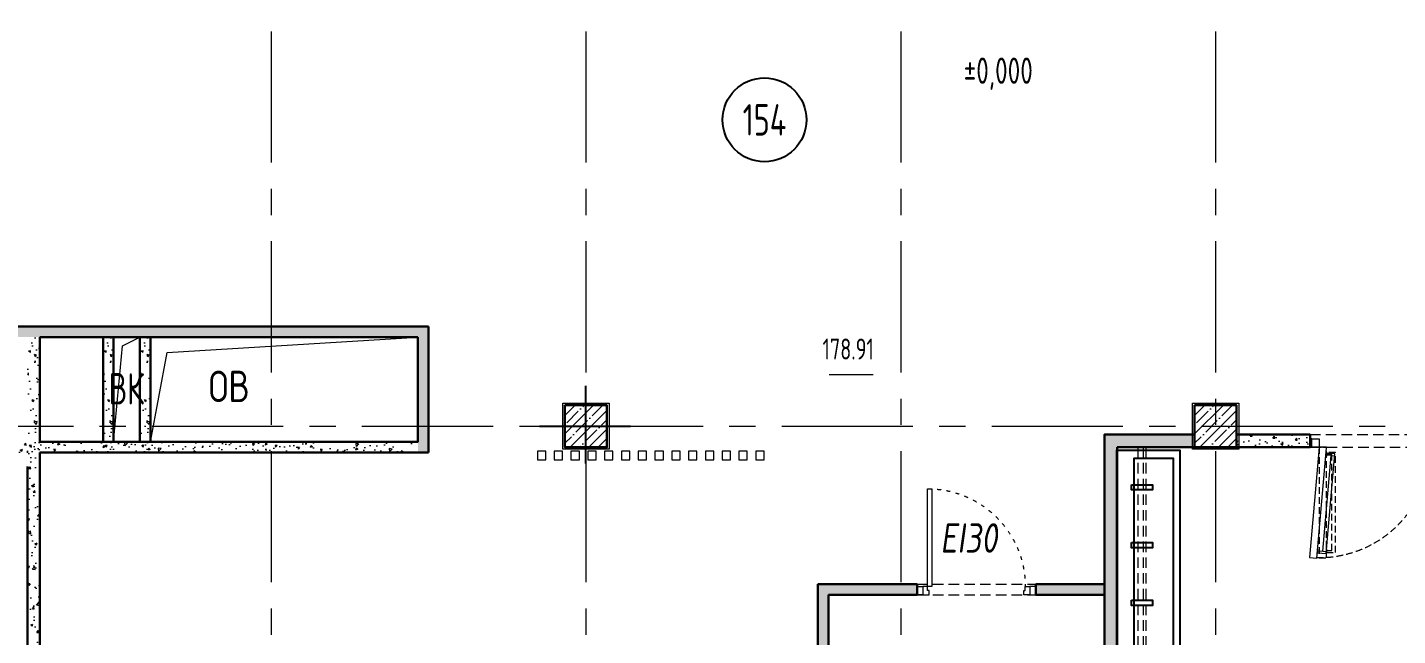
# Model space of a CAD drawing. Header units: millimetres. Extents: x -265044 to 366616, y 0 to 292181.
# Drawn here: x -211555 to -198500, y 116605 to 122402 of the extents above; entities that cross this region are included whole.
import ezdxf
from ezdxf import colors
from ezdxf.entities.mleader import LeaderData, LeaderLine
from ezdxf.enums import TextEntityAlignment as Align
from ezdxf.math import Vec2, Vec3

# ---------------------------------------------------------------- set-up
doc = ezdxf.new("R2010")
doc.units = ezdxf.units.MM
doc.header["$MEASUREMENT"] = 0
for name, pattern in [('ACAD_ISO03W100', [30, 12, -18]), ('ADSK_Штриховая_ш2 п1', [3, 2, -1]), ('CENTER', [2, 1.25, -0.25, 0.25, -0.25]), ('DASHED', [19.05, 12.7, -6.35])]:
    doc.linetypes.add(name, pattern=pattern)
doc.layers.get('0').update_dxf_attribs({"color": 250, "lineweight": 9})
doc.layers.get('Defpoints').update_dxf_attribs({"color": 6})
for name, color, linetype, lineweight in [('АР_Двери', 5, 'Continuous', 18), ('АР_Колонны', 5, 'Continuous', 30), ('АР_Колонны Штрих', 250, 'Continuous', 5), ('АР_Маркер экспликации', 239, 'Continuous', 13), ('АР_Номер помещения', 1, 'Continuous', 25), ('АР_Оси', 193, 'Continuous', 9), ('АР_Отметки', 250, 'Continuous', 15), ('АР_Перегородки витражные', 152, 'Continuous', 13), ('АР_Перегородки газоблок', 165, 'Continuous', 30), ('АР_Перегородки газоблок_Штрих', 165, 'Continuous', 5), ('АР_Подоконники', 163, 'Continuous', 9), ('АР_Помещения_площадь', 19, 'Continuous', 9), ('АР_Сущ Несущая стена', 202, 'Continuous', 30), ('АР_тонкая линия', 250, 'Continuous', 0), ('ТХ_пищеблок', 30, 'Continuous', 20), ('Эвакуация', 7, 'Continuous', 9)]:
    doc.layers.add(name, color=color, linetype=linetype, lineweight=lineweight)
doc.layers.add('АР_Отверстия', color=251, linetype='Continuous')
doc.layers.add('ТХ_сантехника', color=253, linetype='Continuous')
doc.layers.add('АР_ПБ_Двери', color=7, linetype='Continuous', lineweight=15, true_color=0xdb0000)
doc.styles.add('ICOCPEUR', font='isocpeur.ttf')
doc.styles.add('ISOCPEUR', font='isocpeur.ttf', dxfattribs={"width": 0.7})
doc.styles.get("Standard").update_dxf_attribs({"font": 'isocpeur.ttf'})
doc.styles.add('Архитект', font='isocpeur.ttf', dxfattribs={"width": 0.8, "oblique": 8})
pattern_1 = [(50, (0, 0), (215.17805, -18.82564), [22.5, -247.5]), (355, (0, 0), (-41.6254, 225.65764), [18, -198]), (100.45144, (17.93, -1.57), (173.55265, 206.832), [19.12206, -210.34263]), (46.1842, (0, 60), (320.1724, -49.65578), [33.75, -371.25]), (96.63564, (26.68, 55.86), (280.3986, 292.2356), [28.6831, -315.51413]), (351.18416, (0, 60), (280.3986, 292.2356), [27, -297]), (21, (30, 45), (179.07212, -120.78567), [22.5, -247.5]), (326, (30, 45), (72.9946, 217.54501), [18, -198]), (71.45144, (44.92, 34.93), (252.06671, 96.75935), [19.12206, -210.34263]), (37.5, (0, 0), (3.647957, 99.868156), [0, -195.6, 0, -201, 0, -198.75]), (7.5, (0, 0), (78.92086, 118.323514), [0, -114.6, 0, -191.1, 0, -75.75]), (327.5, (-66.9, 0), (160.14673, -6.766462), [0, -75, 0, -234, 0, -310.5]), (317.5, (-96.9, 0), (174.95585, 30.031495), [0, -97.5, 0, -155.4, 0, -220.5])]

# ---------------------------------------------------------------- blocks, each defined once
blk = doc.blocks.new('*U51')
at = {"layer": 'АР_Номер помещения', "color": 8}
blk.add_circle((-1643, -5356), 400, dxfattribs=at)
at = {"layer": 'АР_Помещения_площадь', "color": 8}
blk.add_line((-606, -7787), (-1028, -7787), dxfattribs=at)
at = {"color": 8, "style": 'ISOCPEUR', "width": 0.7, "flags": 1}
blk.add_attdef('КАТЕГОРИЯ', (-499, -2092), '', height=250, dxfattribs=at)
at = {"layer": 'АР_Номер помещения', "color": 8, "style": 'ISOCPEUR', "width": 0.7}
blk.add_attdef('НОМЕР_ПОМЕЩЕНИЯ', text='', height=300, dxfattribs=at).set_placement((-1643, -5356), align=Align.MIDDLE_CENTER)
at = {"layer": 'АР_Помещения_площадь', "color": 8, "lineweight": 30, "width": 0.7, "flags": 104}
blk.add_attdef('ИМЯ_ПОМЕЩЕНИЯ', text='', height=100, dxfattribs=at).set_placement((158, 1217), align=Align.MIDDLE_CENTER)
at = {"layer": 'АР_Помещения_площадь', "color": 8, "style": 'ISOCPEUR', "width": 0.7}
blk.add_attdef('ПЛОЩАДЬ_ПОМЕЩЕНИЯ', text='', height=200, dxfattribs=at).set_placement((-601, -7541), align=Align.MIDDLE_RIGHT)
blk = doc.blocks.new('1700-3')
at = {"color": 8}
for p, q in [((-416, 1465), (-422, 1430)), ((-90, 1407), (-96, 1373))]:
    blk.add_line(p, q, dxfattribs=at)
at = {"color": 8, "linetype": 'DASHED', "ltscale": 5}
for p, q in [((-80, 100), (-83, 135)), ((-991, 20), (-994, 55))]:
    blk.add_line(p, q, dxfattribs=at)
at = {"color": 8}
for points in [[(-476, 1526), (-12, 1444), (0, 1513), (-464, 1595)], [(0, -13), (-1051, -105), (-1057, -35), (-6, 57)]]:
    blk.add_lwpolyline(points, close=True, dxfattribs=at)
for points in [[(80, 1600), (0, 1600), (0, 1583), (80, 1583), (80, 1600)], [(0, 1583), (80, 1583), (80, 1513), (50, 1513), (50, 1513), (0, 1513), (0, 1583)], [(-392, 1511), (-427, 1517), (-441, 1434), (-76, 1369), (-61, 1453), (-96, 1459)], [(-407, 1514), (-416, 1465), (-90, 1407), (-81, 1456)], [(-972, -28), (-1007, -31), (-1014, 54), (-63, 137), (-56, 52), (-91, 49)], [(-987, -29), (-991, 20), (-80, 100), (-76, 50)], [(0, -83), (80, -83), (80, -13), (50, -13), (50, -13), (0, -13), (0, -83)], [(80, -100), (0, -100), (0, -83), (80, -83), (80, -100)]]:
    blk.add_lwpolyline(points, dxfattribs=at)
at = {"color": 8, "linetype": 'DASHED', "ltscale": 5}
for points in [[(-471, 1443), (0, 1443), (0, 1513), (-471, 1513)], [(0, -13), (-1055, -13), (-1055, 57), (0, 57)]]:
    blk.add_lwpolyline(points, close=True, dxfattribs=at)
for points in [[(-386, 1443), (-421, 1443), (-421, 1358), (-50, 1358), (-50, 1443), (-85, 1443)], [(-401, 1443), (-401, 1393), (-70, 1393), (-70, 1443)], [(-970, 57), (-1005, 57), (-1005, 142), (-50, 142), (-50, 57), (-85, 57)], [(-985, 57), (-985, 107), (-70, 107), (-70, 57)]]:
    blk.add_lwpolyline(points, dxfattribs=at)
for centre, radius, start, end in [((0, 1513), 471, 170, 270), ((0, -13), 1055, 90, 181.2023)]:
    blk.add_arc(centre, radius, start, end, dxfattribs=at)
blk = doc.blocks.new('раковина столовая 2')
at = {"color": 8}
for points in [[(970112, -22806), (970112, -17236), (969512, -17236), (969512, -22806)], [(969572, -22746), (969572, -17314), (969952, -17314), (969952, -22746)], [(969975, -17564), (969775, -17564), (969775, -17614), (969975, -17614)], [(969975, -18114), (969775, -18114), (969775, -18164), (969975, -18164)], [(969975, -18664), (969775, -18664), (969775, -18714), (969975, -18714)], [(969975, -19214), (969775, -19214), (969775, -19264), (969975, -19264)], [(969975, -19764), (969775, -19764), (969775, -19814), (969975, -19814)], [(969975, -20314), (969775, -20314), (969775, -20364), (969975, -20364)], [(969975, -20864), (969775, -20864), (969775, -20914), (969975, -20914)], [(969975, -21414), (969775, -21414), (969775, -21464), (969975, -21464)], [(969975, -21964), (969775, -21964), (969775, -22014), (969975, -22014)], [(969975, -22514), (969775, -22514), (969775, -22564), (969975, -22564)]]:
    blk.add_lwpolyline(points, close=True, dxfattribs=at)
blk = doc.blocks.new('*U1245')
at = {"color": 8}
blk.add_lwpolyline([(-100, 80), (-100, 1010), (-140, 1010), (-140, 80)], close=True, dxfattribs=at)
for points in [[(-1130, 0), (-1130, 80), (-1075, 80), (-1075, 0), (-1130, 0)], [(-1075, 80), (-1075, 0), (-1015, 0), (-1015, 40), (-1030, 40), (-1030, 80), (-1075, 80)], [(-55, 80), (-55, 0), (-115, 0), (-115, 40), (-100, 40), (-100, 80), (-55, 80)], [(0, 0), (0, 80), (-55, 80), (-55, 0), (0, 0)]]:
    blk.add_lwpolyline(points, dxfattribs=at)
at = {"color": 8, "linetype": 'ACAD_ISO03W100', "ltscale": 3}
blk.add_arc((-100, 80), 930, 90, 180, dxfattribs=at)
blk = doc.blocks.new('_DotSmall')
at = {"color": 8, "linetype": 'ByBlock', "const_width": 0.5}
blk.add_lwpolyline([(-0.0625, 0, 1), (0.0625, 0, 1)], format="xyb", close=True, dxfattribs=at)

msp = doc.modelspace()

# ---------------------------------------------------------------- hatches: boundary and pattern name
at = {"layer": 'АР_Колонны Штрих', "ltscale": 100}
h = msp.add_hatch(dxfattribs=at)
h.set_pattern_fill('ANSI35', color=8, scale=500)
h.set_pattern_definition([(45, (-1163486.01, 158672.16), (-88.388348, 88.388348), []), (45, (-1163397.63, 158672.16), (-88.388348, 88.388348), [156.25, -31.25, 0, -31.25])])
h.paths.add_polyline_path([(-206033.9, 118800.7), (-206433.9, 118800.7), (-206433.9, 118400.7), (-206033.9, 118400.7)])
h = msp.add_hatch(dxfattribs=at)
h.set_pattern_fill('ANSI35', color=8, scale=500)
h.set_pattern_definition([(45, (-1157486.01, 158672.16), (-88.388348, 88.388348), []), (45, (-1157397.63, 158672.16), (-88.388348, 88.388348), [156.25, -31.25, 0, -31.25])])
h.paths.add_polyline_path([(-200033.9, 118800.7), (-200433.9, 118800.7), (-200433.9, 118400.7), (-200033.9, 118400.7)])
at = {"layer": 'АР_Перегородки газоблок_Штрих', "ltscale": 100}
h = msp.add_hatch(dxfattribs=at)
h.set_pattern_fill('AR-CONC', color=8, scale=30)
h.set_pattern_definition([(50, (2627.93, 6749.96), (215.17805, -18.82564), [22.5, -247.5]), (355, (2627.93, 6749.96), (-41.6254, 225.65764), [18, -198]), (100.45144, (2645.86, 6748.4), (173.55265, 206.832), [19.12206, -210.34263]), (46.1842, (2627.93, 6809.96), (320.1724, -49.65578), [33.75, -371.25]), (96.63564, (2654.6, 6805.82), (280.3986, 292.2356), [28.6831, -315.51413]), (351.18416, (2627.93, 6809.96), (280.3986, 292.2356), [27, -297]), (21, (2657.93, 6794.96), (179.07212, -120.78567), [22.5, -247.5]), (326, (2657.93, 6794.96), (72.9946, 217.54501), [18, -198]), (71.45144, (2672.85, 6784.9), (252.06671, 96.75935), [19.12206, -210.34263]), (37.5, (2627.93, 6749.96), (3.647957, 99.868156), [0, -195.6, 0, -201, 0, -198.75]), (7.5, (2627.93, 6749.96), (78.92086, 118.323514), [0, -114.6, 0, -191.1, 0, -75.75]), (327.5, (2561.03, 6749.96), (160.14673, -6.766462), [0, -75, 0, -234, 0, -310.5]), (317.5, (2531.03, 6749.96), (174.95585, 30.031495), [0, -97.5, 0, -155.4, 0, -220.5])])
h.paths.add_polyline_path([(-207733.9, 119550.6), (-214372, 119550.6), (-214372, 119450.6), (-207833.9, 119450.6), (-207833.9, 118350.7), (-207733.9, 118350.7)])
h = msp.add_hatch(dxfattribs=at)
h.set_pattern_fill('AR-CONC', color=8, scale=30, angle=90)
h.set_pattern_definition([(140, (-98754.67, 329792.49), (18.82564, 215.17805), [22.5, -247.5]), (85, (-98754.67, 329792.49), (-225.65764, -41.6254), [18, -198]), (190.45144, (-98753.1, 329810.42), (-206.832, 173.55265), [19.12206, -210.34263]), (136.1842, (-98814.67, 329792.5), (49.65578, 320.1724), [33.75, -371.25]), (186.63564, (-98810.53, 329819.17), (-292.2356, 280.3986), [28.6831, -315.51413]), (81.18416, (-98814.67, 329792.5), (-292.2356, 280.3986), [27, -297]), (111, (-98799.67, 329822.49), (120.78567, 179.07212), [22.5, -247.5]), (56, (-98799.67, 329822.49), (-217.54501, 72.9946), [18, -198]), (161.45144, (-98789.6, 329837.4), (-96.75935, 252.06671), [19.12206, -210.34263]), (127.5, (-98754.67, 329792.49), (-99.868156, 3.647957), [0, -195.6, 0, -201, 0, -198.75]), (97.5, (-98754.67, 329792.49), (-118.323514, 78.92086), [0, -114.6, 0, -191.1, 0, -75.75]), (57.5, (-98754.67, 329725.59), (6.766462, 160.14673), [0, -75, 0, -234, 0, -310.5]), (47.5, (-98754.67, 329695.59), (-30.031495, 174.95585), [0, -97.5, 0, -155.4, 0, -220.5])])
h.paths.add_polyline_path([(-211555.4, 119450.6), (-211555.4, 118345.9), (-211435.4, 118345.9), (-211435.4, 119330.6), (-211435.4, 119450.6)])
h = msp.add_hatch(dxfattribs=at)
h.set_pattern_fill('AR-CONC', color=8, scale=30, angle=90)
h.set_pattern_definition([(140, (-98033.23, 329792.49), (18.82564, 215.17805), [22.5, -247.5]), (85, (-98033.23, 329792.49), (-225.65764, -41.6254), [18, -198]), (190.45144, (-98031.67, 329810.42), (-206.832, 173.55265), [19.12206, -210.34263]), (136.1842, (-98093.23, 329792.5), (49.65578, 320.1724), [33.75, -371.25]), (186.63564, (-98089.1, 329819.17), (-292.2356, 280.3986), [28.6831, -315.51413]), (81.18416, (-98093.23, 329792.5), (-292.2356, 280.3986), [27, -297]), (111, (-98078.23, 329822.49), (120.78567, 179.07212), [22.5, -247.5]), (56, (-98078.23, 329822.49), (-217.54501, 72.9946), [18, -198]), (161.45144, (-98068.17, 329837.4), (-96.75935, 252.06671), [19.12206, -210.34263]), (127.5, (-98033.235, 329792.49), (-99.868156, 3.647957), [0, -195.6, 0, -201, 0, -198.75]), (97.5, (-98033.23, 329792.49), (-118.323514, 78.92086), [0, -114.6, 0, -191.1, 0, -75.75]), (57.5, (-98033.235, 329725.59), (6.766462, 160.14673), [0, -75, 0, -234, 0, -310.5]), (47.5, (-98033.23, 329695.59), (-30.031495, 174.95585), [0, -97.5, 0, -155.4, 0, -220.5])])
h.paths.add_polyline_path([(-210833.9, 119450.6), (-210833.9, 118345.9), (-210733.9, 118345.9), (-210733.9, 119330.6), (-210733.9, 119450.6)])
h = msp.add_hatch(dxfattribs=at)
h.set_pattern_fill('AR-CONC', color=8, scale=30, angle=90)
h.set_pattern_definition([(140, (-97683.23, 329792.49), (18.82564, 215.17805), [22.5, -247.5]), (85, (-97683.23, 329792.49), (-225.65764, -41.6254), [18, -198]), (190.45144, (-97681.66, 329810.42), (-206.832, 173.55265), [19.12206, -210.34263]), (136.1842, (-97743.23, 329792.5), (49.65578, 320.1724), [33.75, -371.25]), (186.63564, (-97739.1, 329819.17), (-292.2356, 280.3986), [28.6831, -315.51413]), (81.18416, (-97743.23, 329792.5), (-292.2356, 280.3986), [27, -297]), (111, (-97728.23, 329822.49), (120.78567, 179.07212), [22.5, -247.5]), (56, (-97728.23, 329822.49), (-217.54501, 72.9946), [18, -198]), (161.45144, (-97718.17, 329837.4), (-96.75935, 252.06671), [19.12206, -210.34263]), (127.5, (-97683.23, 329792.49), (-99.868156, 3.647957), [0, -195.6, 0, -201, 0, -198.75]), (97.5, (-97683.23, 329792.49), (-118.323514, 78.92086), [0, -114.6, 0, -191.1, 0, -75.75]), (57.5, (-97683.23, 329725.59), (6.766462, 160.14673), [0, -75, 0, -234, 0, -310.5]), (47.5, (-97683.23, 329695.59), (-30.031495, 174.95585), [0, -97.5, 0, -155.4, 0, -220.5])])
h.paths.add_polyline_path([(-210483.9, 119450.6), (-210483.9, 118345.9), (-210383.9, 118345.9), (-210383.9, 119330.6), (-210383.9, 119450.6)])
h = msp.add_hatch(dxfattribs=at)
h.set_pattern_fill('AR-CONC', color=8, scale=30)
h.set_pattern_definition([(50, (-1093.51, 5650), (215.17805, -18.82564), [22.5, -247.5]), (355, (-1093.5, 5650), (-41.6254, 225.65764), [18, -198]), (100.45144, (-1075.58, 5648.43), (173.55265, 206.832), [19.12206, -210.34263]), (46.1842, (-1093.5, 5710), (320.1724, -49.65578), [33.75, -371.25]), (96.63564, (-1066.83, 5705.86), (280.3986, 292.2356), [28.6831, -315.51413]), (351.18416, (-1093.5, 5710), (280.3986, 292.2356), [27, -297]), (21, (-1063.51, 5695), (179.07212, -120.78567), [22.5, -247.5]), (326, (-1063.5, 5695), (72.9946, 217.54501), [18, -198]), (71.45144, (-1048.59, 5684.93), (252.06671, 96.75935), [19.12206, -210.34263]), (37.5, (-1093.51, 5650), (3.647957, 99.868156), [0, -195.6, 0, -201, 0, -198.75]), (7.5, (-1093.51, 5650), (78.92086, 118.323514), [0, -114.6, 0, -191.1, 0, -75.75]), (327.5, (-1160.41, 5650), (160.14673, -6.766462), [0, -75, 0, -234, 0, -310.5]), (317.5, (-1190.41, 5650), (174.95585, 30.031495), [0, -97.5, 0, -155.4, 0, -220.5])])
h.paths.add_polyline_path([(-211435.4, 118450.7), (-214333.9, 118450.7), (-214333.9, 118350.7), (-211555.4, 118350.7), (-211555.4, 115923.8), (-211435.4, 115923.8)])
h = msp.add_hatch(dxfattribs=at)
h.set_pattern_fill('AR-CONC', color=8, scale=30, angle=180)
h.set_pattern_definition([(230, (-421777.2, 231151.36), (-215.17805, 18.82564), [22.5, -247.5]), (175, (-421777.2, 231151.36), (41.6254, -225.65764), [18, -198]), (280.45144, (-421795.13, 231152.93), (-173.55265, -206.832), [19.12206, -210.34263]), (226.1842, (-421777.2, 231091.36), (-320.1724, 49.65578), [33.75, -371.25]), (276.63564, (-421803.88, 231095.5), (-280.3986, -292.2356), [28.6831, -315.51413]), (171.18416, (-421777.2, 231091.36), (-280.3986, -292.2356), [27, -297]), (201, (-421807.2, 231106.36), (-179.07212, 120.78567), [22.5, -247.5]), (146, (-421807.2, 231106.36), (-72.9946, -217.54501), [18, -198]), (251.45144, (-421822.12, 231116.43), (-252.06671, -96.75935), [19.12206, -210.34263]), (217.5, (-421777.2, 231151.365), (-3.647957, -99.868156), [0, -195.6, 0, -201, 0, -198.75]), (187.5, (-421777.2, 231151.36), (-78.92086, -118.323514), [0, -114.6, 0, -191.1, 0, -75.75]), (147.5, (-421710.3, 231151.365), (-160.14673, 6.766462), [0, -75, 0, -234, 0, -310.5]), (137.5, (-421680.3, 231151.36), (-174.95585, -30.031495), [0, -97.5, 0, -155.4, 0, -220.5])])
h.paths.add_polyline_path([(-211435.4, 118350.7), (-207835.8, 118350.7), (-207835.8, 118450.7), (-211435.4, 118450.7)])
h = msp.add_hatch(dxfattribs=at)
h.set_pattern_fill('AR-CONC', color=8, scale=30)
h.set_pattern_definition(pattern_1)
h.paths.add_polyline_path([(-201173.8, 118370.9), (-201173.6, 118400.7), (-200433.9, 118400.7), (-200433.9, 118520.7), (-201293.4, 118520.6), (-201293.4, 115964.6), (-201293.3, 115964.6), (-201292.7, 115627.6), (-201293.4, 115627.6), (-201293.4, 115600.7), (-201173.8, 115600.7)])
h.paths.add_polyline_path([(-201173.8, 115600.7), (-201293.4, 115600.7), (-201293.4, 115007.2), (-201293.4, 112600.7), (-201173.4, 112600.7), (-201173.4, 112680.7), (-200433.9, 112680.7), (-200433.9, 112800.7), (-200573.8, 112800.7), (-200573.8, 112800.7), (-201173.8, 112800.7)])
h.paths.add_polyline_path([(-200433.9, 112520.7), (-201173.4, 112520.7), (-201173.4, 112600.7), (-201293.4, 112600.7), (-201293.4, 110702.5), (-201173.4, 110702.5), (-201173.4, 112400.7), (-200433.9, 112400.7), (-200433.9, 112400.7)])
h = msp.add_hatch(dxfattribs=at)
h.set_pattern_fill('AR-CONC', color=8, scale=30)
h.set_pattern_definition(pattern_1)
h.paths.add_polyline_path([(-199333.9, 118520.7), (-200033.9, 118520.7), (-200033.9, 118400.7), (-199333.9, 118400.7)])
h = msp.add_hatch(dxfattribs=at)
h.set_pattern_fill('AR-CONC', color=8, scale=30)
h.set_pattern_definition([(50, (0.09, 1576.72), (215.17805, -18.82564), [22.5, -247.5]), (355, (0.09, 1576.72), (-41.6254, 225.65764), [18, -198]), (100.45144, (18.02, 1575.15), (173.55265, 206.832), [19.12206, -210.34263]), (46.1842, (0.09, 1636.72), (320.1724, -49.65578), [33.75, -371.25]), (96.63564, (26.77, 1632.6), (280.3986, 292.2356), [28.6831, -315.51413]), (351.18416, (0.09, 1636.72), (280.3986, 292.2356), [27, -297]), (21, (30.1, 1621.72), (179.07212, -120.78567), [22.5, -247.5]), (326, (30.1, 1621.72), (72.9946, 217.54501), [18, -198]), (71.45144, (45.02, 1611.66), (252.06671, 96.75935), [19.12206, -210.34263]), (37.5, (0.09, 1576.72), (3.647957, 99.868156), [0, -195.6, 0, -201, 0, -198.75]), (7.5, (0.09, 1576.72), (78.92086, 118.323514), [0, -114.6, 0, -191.1, 0, -75.75]), (327.5, (-66.81, 1576.72), (160.14673, -6.766462), [0, -75, 0, -234, 0, -310.5]), (317.5, (-96.8, 1576.72), (174.95585, 30.031495), [0, -97.5, 0, -155.4, 0, -220.5])])
h.paths.add_polyline_path([(-201293.3, 117094.4), (-201947.8, 117094.3), (-201947.8, 116994.3), (-201293.3, 116994.4)])
h.paths.add_polyline_path([(-203077.8, 117094.3), (-204022.7, 117094.3), (-204022.7, 114793.8), (-205930.8, 114793.8), (-205930.8, 114693.8), (-204022.7, 114693.8), (-204022.7, 112500.4), (-206033.9, 112500.7), (-206033.9, 112400.7), (-203922.6, 112400.4), (-203922.7, 114817.8), (-203300.3, 114817.8), (-203300.3, 114917.8), (-203922.6, 114917.8), (-203922.6, 116994.3), (-203077.8, 116994.3)])

# ---------------------------------------------------------------- linework, layer by layer
at = {"color": 8, "ltscale": 100}
for points in [[(-206453.9, 118820.7), (-206013.9, 118820.7), (-206013.9, 118380.7), (-206453.9, 118380.7)], [(-200453.9, 118820.7), (-200013.9, 118820.7), (-200013.9, 118380.7), (-200453.9, 118380.7)]]:
    msp.add_lwpolyline(points, close=True, dxfattribs=at)
at = {"layer": 'Defpoints', "color": 8, "ltscale": 100}
for p, q in [((-206233.9, 118244.2), (-206233.9, 118985.2)), ((-206676.9, 118600.7), (-205808.2, 118600.7))]:
    msp.add_line(p, q, dxfattribs=at)
at = {"layer": 'АР_Колонны', "color": 8, "ltscale": 100}
for points in [[(-206433.9, 118800.7), (-206033.9, 118800.7), (-206033.9, 118400.7), (-206433.9, 118400.7)], [(-200433.9, 118800.7), (-200033.9, 118800.7), (-200033.9, 118400.7), (-200433.9, 118400.7)]]:
    msp.add_lwpolyline(points, close=True, dxfattribs=at)
at = {"layer": 'АР_Оси', "color": 8, "linetype": 'CENTER', "ltscale": 1000}
for p, q in [((-209233.9, 134363.2), (-209233.9, 78630.8)), ((-206233.9, 134363.2), (-206233.9, 78630.8)), ((-203233.9, 134363.2), (-203233.8, 80207.5)), ((-200233.9, 134363.2), (-200233.9, 78630.8)), ((-224367.6, 118600.7), (-141189.2, 118600.7))]:
    msp.add_line(p, q, dxfattribs=at)
at = {"layer": 'АР_Перегородки газоблок', "color": 8, "ltscale": 100}
for p, q in [((-207733.9, 119550.6), (-214372, 119550.6)), ((-207733.9, 119550.6), (-207733.9, 118350.7)), ((-211435.4, 119450.6), (-207833.9, 119450.6)), ((-211435.4, 118450.7), (-211435.4, 119450.6)), ((-210833.9, 119450.6), (-210833.9, 118450.7)), ((-210733.9, 119450.6), (-210733.9, 118450.7)), ((-210483.9, 119450.6), (-210483.9, 118450.7)), ((-210383.9, 119450.6), (-210383.9, 118450.7)), ((-207833.9, 119450.6), (-207833.9, 118450.7)), ((-211435.4, 119153.8), (-211435.4, 118450.7)), ((-207831.9, 118450.7), (-211435.4, 118450.7)), ((-211435.4, 118350.7), (-211435.4, 115923.8)), ((-207733.9, 118350.7), (-211435.4, 118350.7)), ((-204022.7, 117094.3), (-204022.7, 114793.8)), ((-203077.8, 117094.3), (-204022.7, 117094.3)), ((-203077.8, 116994.3), (-203922.7, 116994.3)), ((-203077.8, 117094.3), (-203077.8, 116994.2)), ((-201947.8, 116994.2), (-201947.8, 117094.4)), ((-201293.3, 117094.4), (-201947.8, 117094.4)), ((-201293.3, 116994.4), (-201947.8, 116994.4))]:
    msp.add_line(p, q, dxfattribs=at)
for points in [[(-201293.4, 115007.2), (-201293.4, 118520.6), (-200433.9, 118520.7)], [(-200033.9, 118520.7), (-199333.9, 118520.7)], [(-199333.9, 118520.7), (-199333.9, 118400.7)], [(-200433.9, 118400.7), (-201173.6, 118400.7)], [(-201173.6, 112800.7), (-201173.6, 118400.7)], [(-199333.9, 118400.7), (-200033.9, 118400.7)], [(-211555.4, 116122.3), (-211555.4, 118218.1)]]:
    msp.add_lwpolyline(points, dxfattribs=at)
at = {"layer": 'АР_Перегородки газоблок', "color": 8, "ltscale": 100, "elevation": 0}
msp.add_lwpolyline([(-203922.7, 116994.3), (-203922.7, 114917.8), (-203300.3, 114917.8), (-203300.3, 114817.8)], dxfattribs=at)
at = {"layer": 'АР_Подоконники', "color": 8, "ltscale": 100}
msp.add_arc((-206026.2, 118393), 8235.7, 95.26614, 171.91961, dxfattribs=at)
at = {"layer": 'АР_Сущ Несущая стена', "color": 8, "lineweight": 18, "ltscale": 100}
for centre, radius, start, end in [((-206027.1, 118394.8), 9148.9, 94.87234, 175.19782), ((-206026.2, 118393), 8425.7, 94.87652, 174.79678)]:
    msp.add_arc(centre, radius, start, end, dxfattribs=at)
at = {"layer": 'АР_тонкая линия', "color": 8, "linetype": 'ADSK_Штриховая_ш2 п1', "ltscale": 50}
for p, q in [((-199333.9, 118520.7), (-197650.9, 118520.7)), ((-199325.4, 118400.7), (-197585.5, 118400.5)), ((-203077.9, 117094.3), (-201947.9, 117094.1)), ((-203077.8, 116994.3), (-201947.8, 116993.8))]:
    msp.add_line(p, q, dxfattribs=at)
at = {"layer": 'АР_тонкая линия', "color": 8, "ltscale": 100}
msp.add_lwpolyline([(-210733.9, 119450.6), (-207833.9, 119450.6), (-207833.9, 118450.7), (-210733.9, 118450.7)], close=True, dxfattribs=at)
at = {"layer": 'АР_тонкая линия', "color": 8, "ltscale": 500}
msp.add_lwpolyline([(-210733.9, 118450.7), (-210649.2, 119367.5), (-210483.9, 119450.6)], dxfattribs=at)
at = {"layer": 'АР_тонкая линия', "color": 8, "ltscale": 100}
msp.add_lwpolyline([(-210383.9, 118450.7), (-210223.3, 119303), (-207833.9, 119450.6)], dxfattribs=at)
at = {"layer": 'АР_тонкая линия', "color": 8, "linetype": 'ADSK_Штриховая_ш2 п1', "ltscale": 50}
for points in [[(-200974.4, 118400.7), (-200974.2, 112800.7)], [(-200924.4, 118400.7), (-200924.2, 112800.7)], [(-200899.4, 118400.7), (-200899.2, 112800.7)]]:
    msp.add_lwpolyline(points, dxfattribs=at)
at = {"layer": 'ТХ_пищеблок', "color": 8}
for points in [[(-206696, 118281.5), (-206616, 118281.5), (-206616, 118361.5), (-206696, 118361.5)], [(-206536, 118281.5), (-206456, 118281.5), (-206456, 118361.5), (-206536, 118361.5)], [(-206376, 118281.5), (-206296, 118281.5), (-206296, 118361.5), (-206376, 118361.5)], [(-206216, 118281.5), (-206136, 118281.5), (-206136, 118361.5), (-206216, 118361.5)], [(-206056, 118281.5), (-205976, 118281.5), (-205976, 118361.5), (-206056, 118361.5)], [(-205896, 118281.5), (-205816, 118281.5), (-205816, 118361.5), (-205896, 118361.5)], [(-205736, 118281.5), (-205656, 118281.5), (-205656, 118361.5), (-205736, 118361.5)], [(-205576, 118281.5), (-205496, 118281.5), (-205496, 118361.5), (-205576, 118361.5)], [(-205416, 118281.5), (-205336, 118281.5), (-205336, 118361.5), (-205416, 118361.5)], [(-205256, 118281.5), (-205176, 118281.5), (-205176, 118361.5), (-205256, 118361.5)], [(-205096, 118281.5), (-205016, 118281.5), (-205016, 118361.5), (-205096, 118361.5)], [(-204936, 118281.5), (-204856, 118281.5), (-204856, 118361.5), (-204936, 118361.5)], [(-204776, 118281.5), (-204696, 118281.5), (-204696, 118361.5), (-204776, 118361.5)], [(-204616, 118281.5), (-204536, 118281.5), (-204536, 118361.5), (-204616, 118361.5)]]:
    msp.add_lwpolyline(points, close=True, dxfattribs=at)
at = {"layer": 'Эвакуация', "color": 8}
msp.add_line((-210770.7, 118508.5), (-210770.7, 118500.8), dxfattribs=at)
at = {"layer": 'Эвакуация', "color": 8, "lineweight": 18}
msp.add_line((-210770.7, 118500.8), (-210770.7, 118508.5), dxfattribs=at)

# ---------------------------------------------------------------- block references
at = {"layer": 'АР_Двери', "color": 8, "xscale": -1}
msp.add_blockref('*U1245', (-203077.8, 116994.2), dxfattribs=at)
at = {"layer": 'АР_Маркер экспликации', "color": 8}
ref = msp.add_blockref('*U51', (-202889.5, 126877), dxfattribs=at)
ref.add_attrib('НОМЕР_ПОМЕЩЕНИЯ', '154', dxfattribs={"layer": 'АР_Номер помещения', "color": 8, "height": 300, "style": 'ISOCPEUR', "width": 0.7}).set_placement((-204532.1, 121520.8), align=Align.MIDDLE_CENTER)
ref.add_attrib('ПЛОЩАДЬ_ПОМЕЩЕНИЯ', '178.91', dxfattribs={"layer": 'АР_Помещения_площадь', "color": 8, "height": 200, "style": 'ISOCPEUR', "width": 0.7}).set_placement((-203490.6, 119336.3), align=Align.MIDDLE_RIGHT)
at = {"layer": 'АР_Перегородки витражные', "color": 8, "xscale": -1, "rotation": 270}
msp.add_blockref('1700-3', (-199233.9, 118400.7), dxfattribs=at)
at = {"layer": 'ТХ_сантехника', "color": 8, "xscale": -1}
msp.add_blockref('раковина столовая 2', (768938.2, 135606.8), dxfattribs=at)

# ---------------------------------------------------------------- texts
at = {"layer": 'АР_Отверстия', "color": 8, "ltscale": 100, "char_height": 300, "attachment_point": 5, "line_spacing_factor": 0.7, "style": 'ICOCPEUR'}
for s, insert in [('\\A1;{\\W0.7;ВК}', (-210613, 118957.4)), ('\\A1;{\\W0.8;ОВ}', (-209633.7, 118980.1))]:
    msp.add_mtext(s, dxfattribs=dict(at, insert=insert))
at = {"layer": 'АР_ПБ_Двери', "color": 8, "lineweight": 35, "style": 'Архитект', "oblique": 8, "width": 0.8}
msp.add_text('EI30', height=280, dxfattribs=at).set_placement((-202856.9, 117395.2))

# ---------------------------------------------------------------- leaders
at = {"layer": 'АР_Отметки', "color": 8}
ml = msp.add_multileader_mtext('Standard', dxfattribs=at)
ml.set_content('%%P0,000', color=8, style='ISOCPEUR')
ml.set_leader_properties(color=8, linetype='Continuous', lineweight=-1)
ml.set_arrow_properties(name='DOTSMALL')
ml.build(insert=Vec2(0, 0))
ml.multileader.update_dxf_attribs({"has_text_frame": 1, "text_left_attachment_type": 4, "text_right_attachment_type": 4, "dogleg_length": 100, "arrow_head_size": 180})
ctx = ml.context
ctx.base_point, ctx.char_height, ctx.arrow_head_size, ctx.landing_gap_size, ctx.plane_origin = Vec3(-202684.2, 121780.9, -0.2), 250, 180, 50, Vec3(-205755.3, 120191.3, -0.2)
ctx.left_attachment, ctx.right_attachment = 4, 4
notes = []
notes.append((ctx, [(0, (0, 0, 0), (0, 0), (1, 0), 1, [])]))
ctx.mtext.insert, ctx.mtext.width, ctx.mtext.line_spacing_style, ctx.mtext.flow_direction = Vec3(-202634.2, 122114.2, -0.2), 852.697, 2, 5
for ctx, leaders in notes:
    for number, flags, end, landing, length, lines in leaders:
        leader = LeaderData()
        leader.index, (leader.has_last_leader_line, leader.has_dogleg_vector, leader.attachment_direction) = number, flags
        leader.last_leader_point, leader.dogleg_vector, leader.dogleg_length = Vec3(end), Vec3(landing), length
        for number, points, colour, breaks in lines:
            line = LeaderLine()
            line.index, line.vertices, line.color, line.breaks = number, Vec3.list(points), colors.encode_raw_color(colour), breaks
            leader.lines.append(line)
        ctx.leaders.append(leader)

doc.saveas('drawing.dxf')
